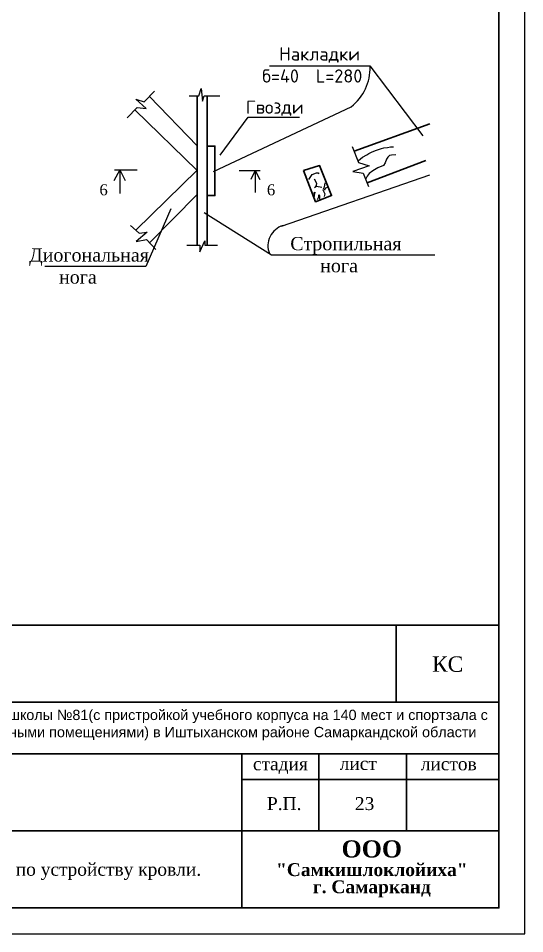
# Model space of a CAD drawing. Header units: millimetres. Extents: x 572274 to 2241483, y -888675 to -304135.
# Drawn here: x 1922516 to 1932361, y -645507 to -627712 of the extents above; entities that cross this region are included whole.
import ezdxf

# ---------------------------------------------------------------- set-up
doc = ezdxf.new("R2010")
doc.units = ezdxf.units.MM
doc.linetypes.add('ACAD_ISO02W100', pattern=[15, 12, -3])
doc.layers.add('стены', color=250, linetype='Continuous', lineweight=30)
doc.styles.add('Arial 3.', font='arial.ttf')
doc.styles.add('ISOCPEUR', font='isocpeui.ttf', dxfattribs={"height": 300})
doc.styles.get("Standard").update_dxf_attribs({"font": 'isocpeur.ttf'})
doc.styles.add('WMF-Times New Roman0', font='times.ttf')

# ---------------------------------------------------------------- blocks, each defined once
blk = doc.blocks.new('12')
at = {"color": 5, "lineweight": 30}
for p, q in [((4038680, 3054550), (4038680, 3049050)), ((4038680, 3054550), (4038680, 3049050)), ((4038680, 3054550), (4038680, 3049050)), ((4057180, 3054550), (4038680, 3054550)), ((4057180, 3054550), (4038680, 3054550)), ((4057180, 3054550), (4038680, 3054550)), ((4040380, 3054550), (4040380, 3049050)), ((4040380, 3054550), (4040380, 3049050)), ((4042680, 3054550), (4042680, 3049050)), ((4044180, 3054550), (4044180, 3049050)), ((4045180, 3054550), (4045180, 3049050)), ((4057180, 3049050), (4057180, 3054550)), ((4057180, 3054550), (4057180, 3049050)), ((4045180, 3054050), (4038680, 3054050)), ((4045180, 3053550), (4038680, 3053550)), ((4057180, 3053050), (4038680, 3053050)), ((4045180, 3052550), (4038680, 3052550)), ((4038680, 3052050), (4057180, 3052050)), ((4052180, 3049050), (4052180, 3052050)), ((4053680, 3050550), (4053680, 3052050)), ((4055380, 3050550), (4055380, 3052050)), ((4038680, 3051550), (4045180, 3051550)), ((4052180, 3051550), (4057180, 3051550)), ((4038680, 3051050), (4045180, 3051050)), ((4038680, 3050550), (4057180, 3050550)), ((4038680, 3050050), (4045180, 3050050)), ((4038680, 3049550), (4045180, 3049550)), ((4038680, 3049050), (4057180, 3049050))]:
    blk.add_line(p, q, dxfattribs=at)

msp = doc.modelspace()

# ---------------------------------------------------------------- linework, layer by layer
at = {"color": 5, "lineweight": 30}
msp.add_line((1929861.068, -641007.414), (1929861.068, -639507.414), dxfattribs=at)
at = {"lineweight": 25, "ltscale": 100}
msp.add_lwpolyline([(1890361.068, -645507.415), (1932361.068, -645507.415), (1932361.068, -615807.415), (1890361.068, -615807.415)], close=True, dxfattribs=at)
at = {"color": 1, "lineweight": 30}
msp.add_lwpolyline([(1892361.068, -645007.415), (1931861.068, -645007.415), (1931861.068, -616307.415), (1892361.068, -616307.415)], close=True, dxfattribs=at)
at = {"layer": 'стены', "color": 0, "linetype": 'ByBlock', "lineweight": -2, "ltscale": 3}
for p, q in [((1927401.115, -628638.583), (1929347.658, -628638.583)), ((1929347.658, -628638.583), (1930381.095, -629996.799)), ((1924962.546, -629335.343), (1925161.6, -629127.36)), ((1925835.731, -629220.611), (1926026.518, -629220.611)), ((1926026.518, -629220.611), (1926073.213, -629079.279)), ((1926073.213, -629079.279), (1926098.56, -629324.61)), ((1926098.56, -629324.61), (1926130.577, -629220.611)), ((1926130.577, -629220.611), (1926432.094, -629220.611)), ((1924998.736, -629464.957), (1924799.673, -629287.117)), ((1924799.673, -629287.117), (1924962.546, -629335.343)), ((1924633.791, -629648.83), (1924829.835, -629446.87)), ((1924829.835, -629446.87), (1924998.736, -629464.957)), ((1926309.558, -630689.68), (1928989.826, -629431.042)), ((1926439.476, -630371.889), (1926987.064, -629636.377)), ((1926987.064, -629636.377), (1927985.864, -629636.377)), ((1929006.012, -630202.803), (1929129.971, -630516.814)), ((1929384.689, -630314.175), (1929461.372, -630279.687)), ((1929461.372, -630279.687), (1929520.801, -630260.531)), ((1929520.801, -630260.531), (1929576.396, -630245.204)), ((1929576.396, -630245.204), (1929624.323, -630231.792)), ((1929624.323, -630231.792), (1929693.337, -630222.214)), ((1929693.337, -630222.214), (1929748.932, -630210.716)), ((1929748.932, -630210.716), (1929810.278, -630210.716)), ((1929127.794, -630477.027), (1929210.227, -630411.886)), ((1929210.227, -630411.886), (1929288.836, -630363.99)), ((1929288.836, -630363.99), (1929332.928, -630341)), ((1929332.928, -630341), (1929384.689, -630314.175)), ((1929676.083, -630450.208), (1929651.161, -630521.094)), ((1929701.005, -630409.971), (1929676.083, -630450.208)), ((1929735.512, -630381.232), (1929701.005, -630409.971)), ((1929771.937, -630371.654), (1929735.512, -630381.232)), ((1929858.205, -630367.819), (1929771.937, -630371.654)), ((1924491.39, -630657.281), (1924374.102, -630871.338)), ((1924384.13, -630659.726), (1924829.756, -630659.726)), ((1924491.39, -630657.281), (1924491.39, -631118.523)), ((1924491.39, -630659.726), (1924593.385, -630863.694)), ((1929334.629, -630577.312), (1929020.429, -630692.544)), ((1929129.971, -630516.814), (1929334.629, -630577.312)), ((1929503.547, -630616.889), (1929409.611, -630674.368)), ((1929616.654, -630572.823), (1929503.547, -630616.889)), ((1929651.161, -630521.094), (1929616.654, -630572.823)), ((1926809.427, -630668.214), (1927218.534, -630668.214)), ((1927123.097, -630668.214), (1927038.72, -630846.833)), ((1927123.097, -630668.214), (1927123.097, -631096.852)), ((1927123.097, -630668.214), (1927213.39, -630846.833)), ((1927632.66, -631750.518), (1930516.713, -630752.569)), ((1928167.204, -630843.389), (1928228.993, -630747.673)), ((1928228.993, -630747.673), (1928315.504, -630716.799)), ((1928269.156, -630834.125), (1928315.504, -630917.494)), ((1928315.504, -630716.799), (1928343.306, -630716.799)), ((1928343.306, -630716.799), (1928361.843, -630735.325)), ((1929020.429, -630692.544), (1929219.327, -630721.353)), ((1929219.327, -630721.353), (1929325.989, -630983.51)), ((1929279.251, -630819.978), (1929271.582, -630829.556)), ((1929300.338, -630779.741), (1929279.251, -630819.978)), ((1929338.68, -630728.012), (1929300.338, -630779.741)), ((1929409.611, -630674.368), (1929338.68, -630728.012)), ((1928275.332, -631003.946), (1928315.504, -630973.067)), ((1928287.693, -630994.683), (1928275.332, -631003.946)), ((1928309.319, -630960.72), (1928287.693, -630994.683)), ((1928315.504, -630917.494), (1928309.319, -630960.72)), ((1928315.504, -630973.067), (1928417.455, -630997.767)), ((1928460.707, -630997.767), (1928439.081, -631047.172)), ((1928476.156, -630911.315), (1928460.707, -630997.767)), ((1928490.72, -631014.829), (1928469.442, -631037.619)), ((1928522.651, -631004.191), (1928490.72, -631014.829)), ((1928259.657, -631124.587), (1928282.463, -631091.164)), ((1928282.463, -631091.164), (1928268.774, -631151.936)), ((1928268.774, -631151.936), (1928270.301, -631173.207)), ((1928332.627, -631233.985), (1928358.477, -631183.845)), ((1928358.477, -631183.845), (1928358.477, -631141.303)), ((1928358.477, -631141.303), (1928369.121, -631165.614)), ((1928369.121, -631165.614), (1928370.639, -631229.426)), ((1928439.081, -631047.172), (1928473.068, -631124.362)), ((1928473.068, -631124.362), (1928463.795, -631176.851)), ((1928469.442, -631037.619), (1928466.397, -631055.851)), ((1925478.315, -631414.068), (1924995.37, -632540.261)), ((1926127.619, -631485.274), (1927438.979, -632312.107)), ((1924698.364, -631742.182), (1924865.443, -631889.513)), ((1925019.407, -631869.867), (1924806.474, -632053.21)), ((1924865.443, -631889.513), (1925019.407, -631869.867)), ((1924806.474, -632053.21), (1925009.579, -632013.922)), ((1925009.579, -632013.922), (1925189.757, -632203.809)), ((1926043.173, -632250.105), (1926141.229, -632036.613)), ((1926141.229, -632036.613), (1926141.229, -632122.361)), ((1925789.279, -632124.11), (1926043.173, -632120.611)), ((1926043.173, -632120.611), (1926043.173, -632250.105)), ((1926141.229, -632122.361), (1926389.867, -632122.361)), ((1927438.979, -632312.107), (1930613.251, -632312.107)), ((1924995.37, -632540.261), (1923034.818, -632540.261))]:
    msp.add_line(p, q, dxfattribs=at)
at = {"layer": 'стены', "color": 0, "linetype": 'ByBlock', "lineweight": 35, "ltscale": 3}
for p, q in [((1925993.078, -630189.068), (1925064.038, -629229.298)), ((1925993.078, -630670.86), (1924783.495, -629494.608)), ((1929043.226, -630297.072), (1930516.713, -629764.736)), ((1929297.569, -630913.658), (1930439.258, -630479.122)), ((1925991.733, -630666.974), (1924800.053, -631831.852)), ((1925993.078, -631137.776), (1925067.323, -632074.778))]:
    msp.add_line(p, q, dxfattribs=at)
for points in [[(1925993.078, -632124.145), (1925993.078, -629219.971)], [(1926188.037, -629219.971), (1926188.037, -632124.145)]]:
    msp.add_lwpolyline(points, dxfattribs=at)
for points in [[(1926188.037, -630195.449), (1926339.112, -630195.449), (1926339.112, -631159.8), (1926188.037, -631159.8)], [(1928060.551, -630669.239), (1928372.218, -630574.748), (1928606.837, -631159.205), (1928295.171, -631278.196)]]:
    msp.add_lwpolyline(points, close=True, dxfattribs=at)
at = {"layer": 'стены', "color": 0, "linetype": 'ByBlock', "lineweight": -2, "ltscale": 3}
for centre, radius, start, end in [((1928403.125, -628679.525), 953.413, 307.9787929, 1.7963666), ((1927782.932, -632135.933), 413.674, 106.8729053, 201.2533347)]:
    msp.add_arc(centre, radius, start, end, dxfattribs=at)

# ---------------------------------------------------------------- block references
msp.add_blockref('12', (-2125318.932, -3694057.772))

# ---------------------------------------------------------------- texts
at = {"linetype": 'ACAD_ISO02W100', "ltscale": 70, "style": 'WMF-Times New Roman0'}
msp.add_text('Узлы  1-7  по устройству кровли.', height=250, dxfattribs=at).set_placement((1920726.945, -644380.759))
at = {"color": 0, "linetype": 'ByBlock', "lineweight": 30, "width": 4776.91977, "attachment_point": 1}
for s, insert, char_height in [('  Накладки\\Pб=40  L=280', (1927259.217, -628276.416), 257.01787), ('Гвозди', (1926940.804, -629311.05), 257.0179), ('{\\fTimes New Roman|b0|i0|c204|p18;6}', (1924093.326, -630938.689), 214.18156), ('{\\fTimes New Roman|b0|i0|c204|p18;6}', (1927349.171, -630938.689), 214.18156), ('{\\fTimes New Roman|b0|i0|c204|p18;Стропильная\\P      нога}', (1927803.801, -631963.179), 257.01787), ('{\\fTimes New Roman|b0|i0|c204|p18;Диогональная\\P      нога}', (1922725.743, -632184.498), 257.01787)]:
    msp.add_mtext(s, dxfattribs=dict(at, insert=insert, char_height=char_height))
at = {"attachment_point": 1}
for s, insert, char_height, width in [('{\\fTimes New Roman|b0|i0|c204|p18;КС}', (1930562.035, -640116.639), 300, 971.01286), ('{\\fTimes New Roman|b0|i0|c204|p18;стадия}', (1927077.501, -642080.996), 250, 1500), ('{\\fTimes New Roman|b0|i0|c204|p18;лист}', (1928763.42, -642073.644), 250, 1500), ('{\\fTimes New Roman|b0|i0|c204|p18;листов}', (1930338.907, -642080.996), 250, 1500), ('{\\fTimes New Roman|b0|i0|c204|p18;Р.П.           23}', (1927349.525, -642853.197), 250, 2599.8215)]:
    msp.add_mtext(s, dxfattribs=dict(at, insert=insert, char_height=char_height, width=width))
at = {"color": 0, "linetype": 'ByBlock', "insert": (1925983.307, -641153.87), "char_height": 200, "width": 11599.6853, "attachment_point": 2, "style": 'ISOCPEUR'}
msp.add_mtext('{\\fArial|b0|i0|c204|p34;\\C256;Реконструкция школы №81(с пристройкой учебного корпуса на 140 мест и спортзала с вспомогательными помещениями) в Иштыханском районе Самаркандской области}', dxfattribs=at)
at = {"lineweight": 30, "insert": (1929388.565, -643692.549), "char_height": 250, "width": 5723.33111, "attachment_point": 2, "line_spacing_factor": 0.8, "style": 'Arial 3.'}
msp.add_mtext('{\\fTimes New Roman Cyr|b1|i0|c0|p18;\\H1.333x;\\C250;OOO\\fTimes New Roman Cyr|b1|i0|c204|p18; \\fTimes New Roman Cyr|b1|i0|c0|p18;\\P\\fTimes New Roman Cyr|b1|i0|c204|p18;\\H0.7502x;"Самкишлоклойиха" \\Pг. Самарканд}', dxfattribs=at)

doc.saveas('drawing.dxf')
